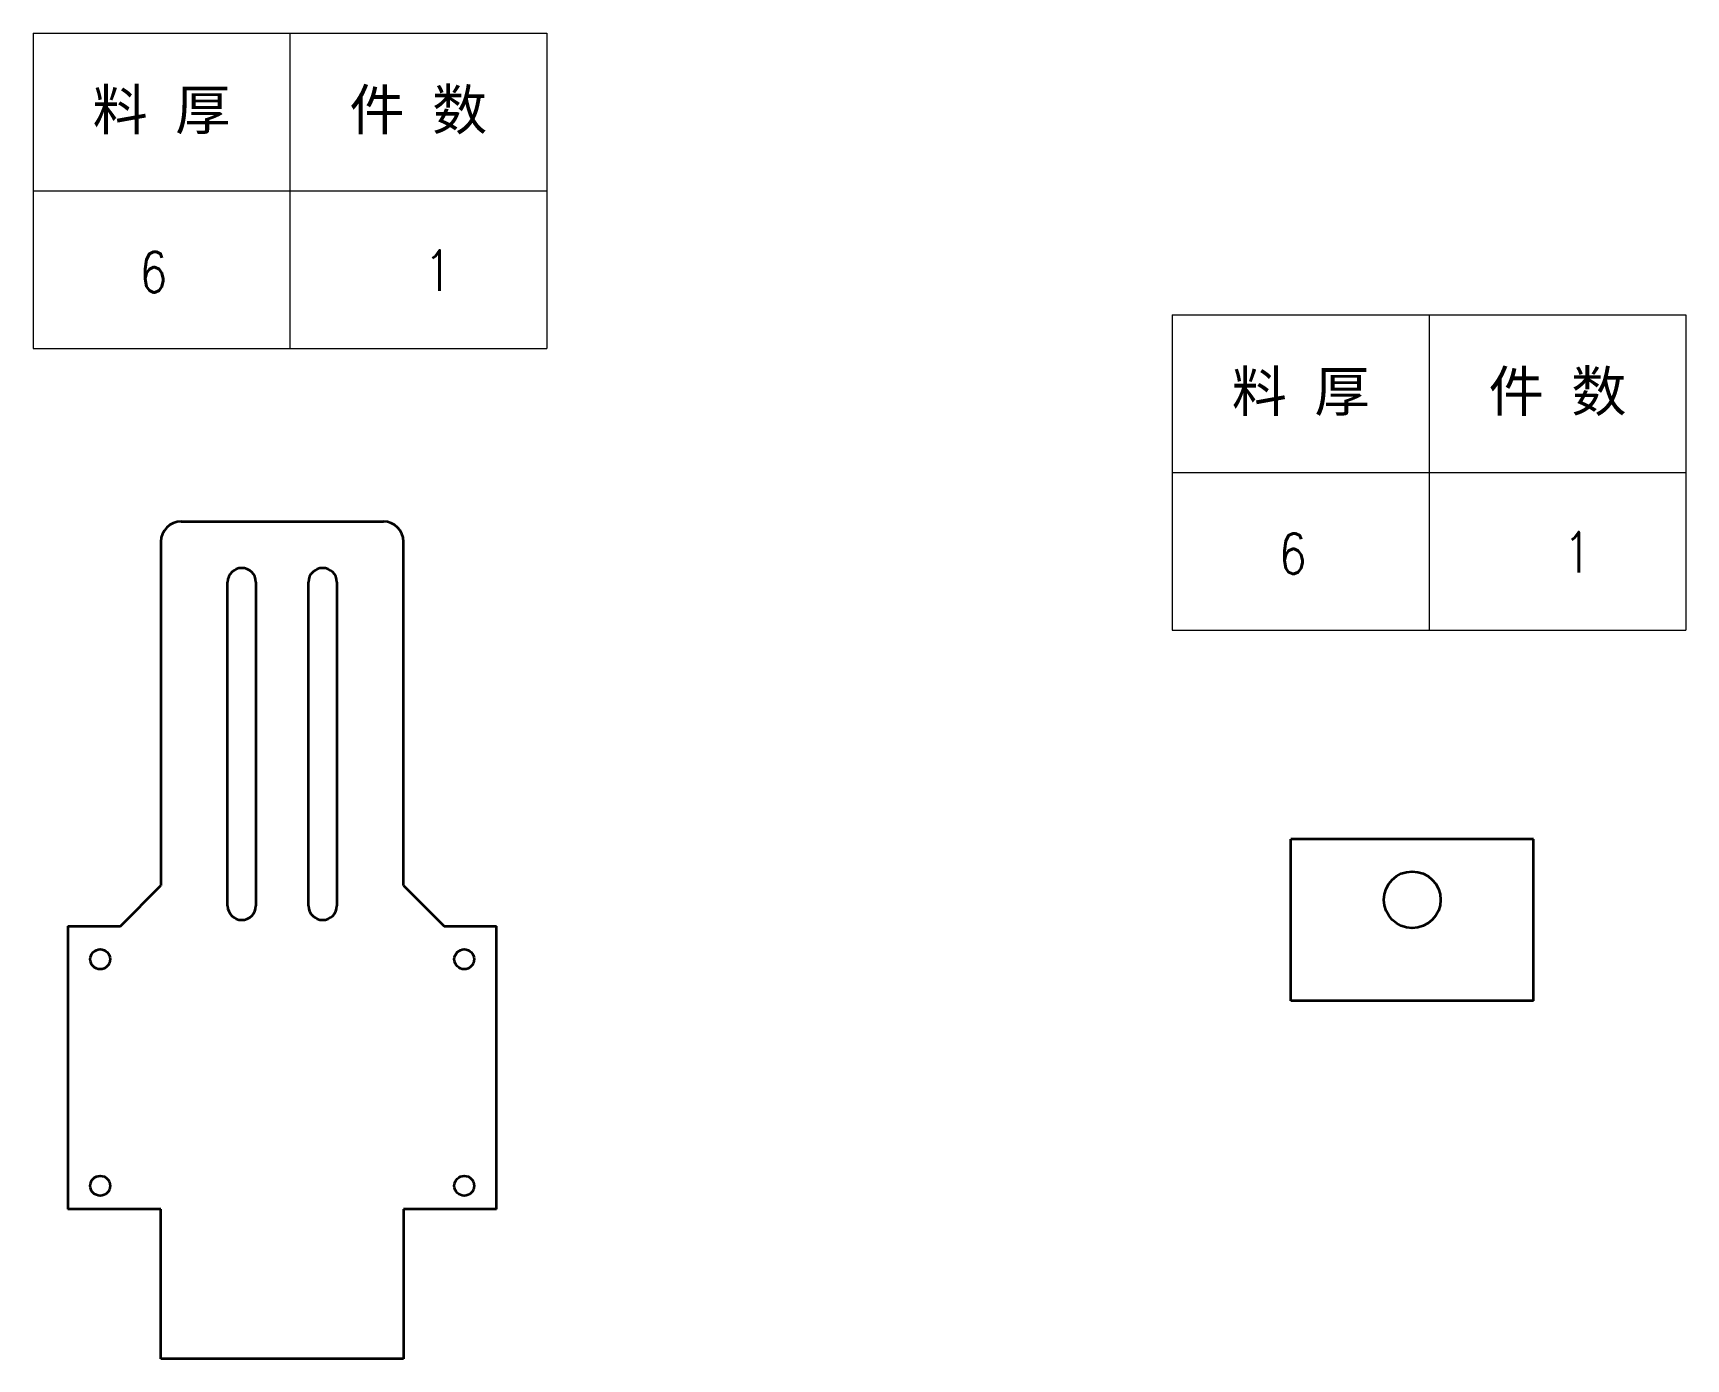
# Model space of a CAD drawing. Header units: millimetres. Extents: x 1333 to 58474, y -42879 to 3618.
# Drawn here: x 57905.8 to 58314.4, y 3241.3 to 3569 of the extents above; entities that cross this region are included whole.
import ezdxf
from ezdxf.enums import TextEntityAlignment as Align

# ---------------------------------------------------------------- set-up
doc = ezdxf.new("R2010")
doc.units = ezdxf.units.MM
doc.header["$LTSCALE"] = 0.5
doc.linetypes.add('AM_ISO02W050x2', pattern=[3.75, 3, -0.75])
doc.linetypes.add('DASHED', pattern=[15, 12, -3])
doc.layers.add('标注线', color=3, linetype='Continuous', lineweight=18)
doc.layers.add('虚线', color=1, linetype='AM_ISO02W050x2', lineweight=18)
doc.styles.add('DIM', font='romans.shx', dxfattribs={"width": 0.8, "bigfont": 'bigfont.shx'})
doc.styles.get("Standard").update_dxf_attribs({"font": 'simplex.shx'})

# ---------------------------------------------------------------- blocks, each defined once
blk = doc.blocks.new('*T151')
at = {"color": 0, "linetype": 'ByBlock', "lineweight": -2, "transparency": 16777216}
for p, q in [((0, 0), (127, 0)), ((0, 0), (0, -78)), ((63.5, 0), (63.5, -78)), ((127, 0), (127, -78)), ((0, -39), (127, -39)), ((0, -78), (127, -78))]:
    blk.add_line(p, q, dxfattribs=at)
at = {"color": 0, "transparency": 16777216, "char_height": 10, "width": 60.5, "attachment_point": 5}
for s, insert in [('{\\fSimSun|b0|i0|c134|p2;料 厚}', (31.75, -19.5)), ('{\\fSimSun|b0|i0|c134|p2;件 数}', (95.25, -19.5))]:
    blk.add_mtext(s, dxfattribs=dict(at, insert=insert))
blk = doc.blocks.new('拆图参数')
blk.add_blockref('*T151', (-63.5, 78))
at = {"style": 'DIM', "width": 0.8}
blk.add_attdef('6', text='', height=10, dxfattribs=at).set_placement((-37.13, 18.91), align=Align.MIDDLE_LEFT)
blk.add_attdef('1', text='', height=10, dxfattribs=at).set_placement((36.65, 19.27), align=Align.MIDDLE_CENTER)

msp = doc.modelspace()

# ---------------------------------------------------------------- linework, layer by layer
at = {"color": 7, "lineweight": 35}
for p, q in [((57942.383, 3448.315), (57992.383, 3448.315)), ((57937.383, 3443.315), (57937.383, 3358.315)), ((57997.383, 3358.315), (57997.383, 3443.315)), ((57953.883, 3353.315), (57953.883, 3433.315)), ((57960.883, 3433.315), (57960.883, 3353.315)), ((57973.883, 3353.315), (57973.883, 3433.315)), ((57980.883, 3433.315), (57980.883, 3353.315)), ((58216.765, 3329.816), (58216.765, 3369.816)), ((58276.765, 3369.816), (58216.765, 3369.816)), ((58276.765, 3329.816), (58276.765, 3369.816)), ((57914.383, 3348.315), (57914.383, 3278.315)), ((58020.383, 3278.315), (58020.383, 3348.315)), ((58276.765, 3329.816), (58216.765, 3329.816)), ((57937.383, 3278.315), (57914.383, 3278.315)), ((57937.383, 3244.315), (57937.383, 3278.315)), ((57997.383, 3278.315), (57997.383, 3241.315)), ((58020.383, 3278.315), (57997.383, 3278.315)), ((57937.383, 3241.315), (57937.383, 3244.315)), ((57997.383, 3241.315), (57937.383, 3241.315))]:
    msp.add_line(p, q, dxfattribs=at)
at = {"color": 7, "lineweight": 35, "ltscale": 0.353553}
for p, q in [((57927.383, 3348.315), (57937.383, 3358.315)), ((57997.383, 3358.315), (58007.383, 3348.315))]:
    msp.add_line(p, q, dxfattribs=at)
at = {"color": 7, "lineweight": 35, "ltscale": 0.325}
for p, q in [((57914.383, 3348.315), (57927.383, 3348.315)), ((58007.383, 3348.315), (58020.383, 3348.315))]:
    msp.add_line(p, q, dxfattribs=at)
at = {"color": 7, "lineweight": 35}
for centre, radius in [((58246.765, 3354.816), 7), ((57922.383, 3340.103), 2.458), ((58012.383, 3340.103), 2.458), ((57922.383, 3284.103), 2.458), ((58012.383, 3284.103), 2.458)]:
    msp.add_circle(centre, radius, dxfattribs=at)
for centre, radius, start, end in [((57942.383, 3443.315), 5, 90, 180), ((57992.383, 3443.315), 5, 360, 90), ((57957.383, 3433.315), 3.5, 0, 180), ((57977.383, 3433.315), 3.5, 0, 180), ((57957.383, 3353.315), 3.5, 180, 0), ((57977.383, 3353.315), 3.5, 180, 0)]:
    msp.add_arc(centre, radius, start, end, dxfattribs=at)
at = {"layer": '虚线', "linetype": 'DASHED', "lineweight": 13}
msp.add_line((58276.765, 3329.816), (58216.765, 3329.816), dxfattribs=at)

# ---------------------------------------------------------------- block references
at = {"layer": '标注线'}
for p in [(57969.279, 3491.04), (58250.923, 3421.433)]:
    msp.add_blockref('拆图参数', p, dxfattribs=at).add_auto_attribs({'1': '1', '6': '6'})

doc.saveas('drawing.dxf')
